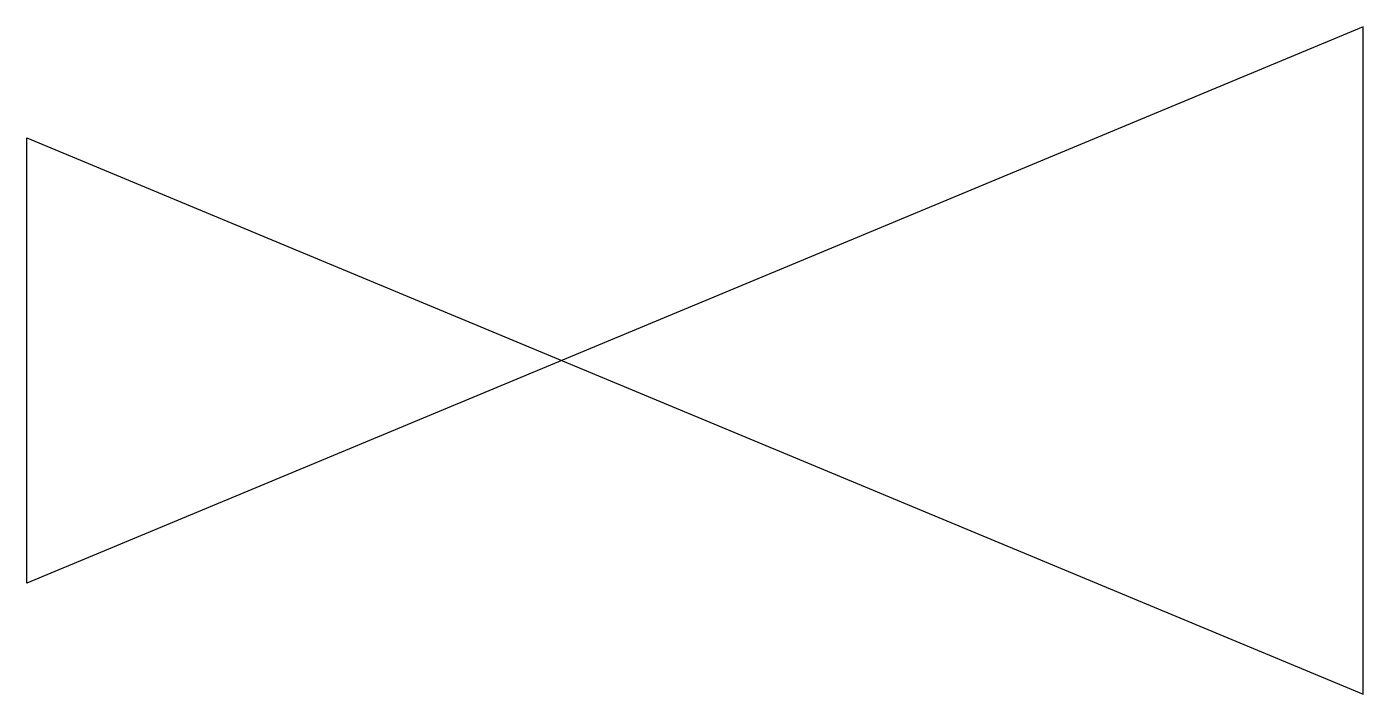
# Model space of a CAD drawing. Header units: millimetres. Extents: x -120 to 180, y -75 to 75.
import ezdxf

# ---------------------------------------------------------------- set-up
doc = ezdxf.new("R2010")
doc.units = ezdxf.units.MM

msp = doc.modelspace()

# ---------------------------------------------------------------- linework, layer by layer
at = {"color": 0, "linetype": 'ByBlock', "lineweight": -2}
for p, q in [((180, 75), (-120, -50)), ((180, -75), (180, 75)), ((-120, -50), (-120, 50)), ((-120, 50), (180, -75))]:
    msp.add_line(p, q, dxfattribs=at)

doc.saveas('drawing.dxf')
